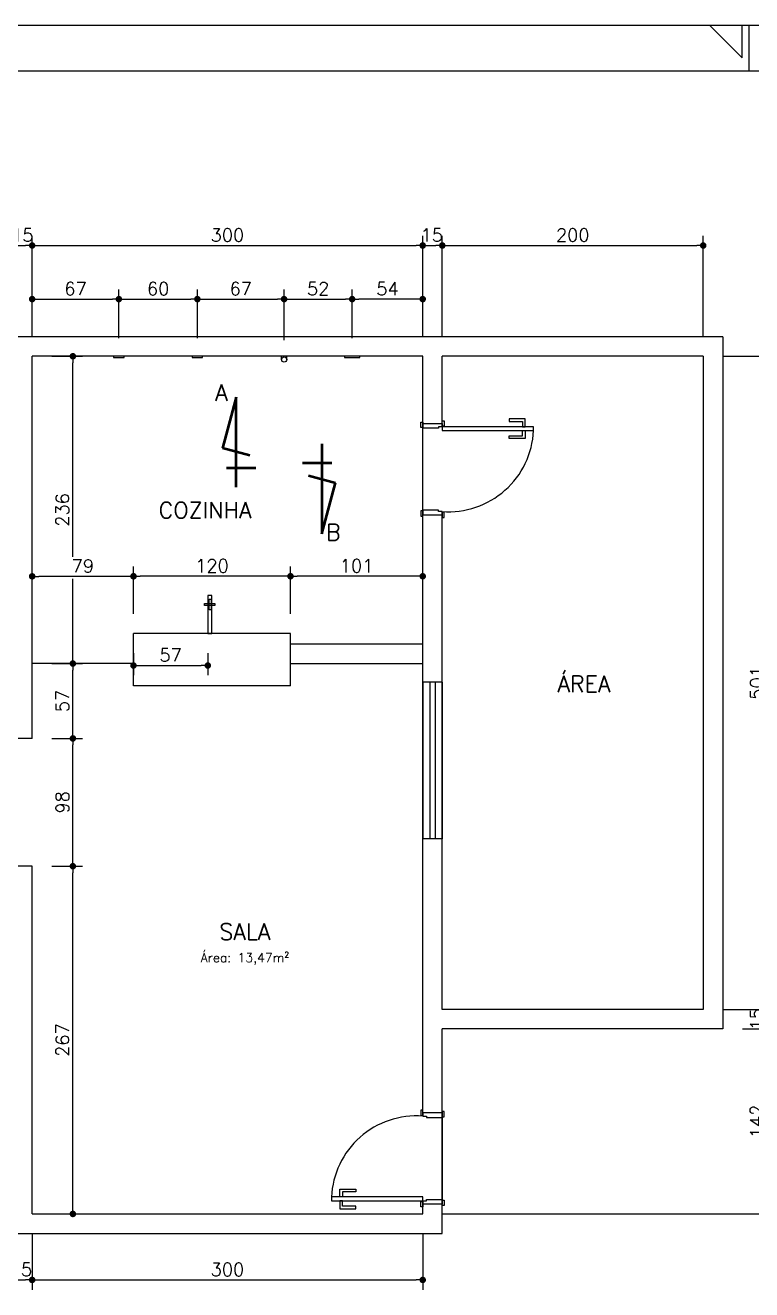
# Model space of a CAD drawing. Header units: millimetres. Extents: x -1019 to 2003, y 2166 to 3651.
# Drawn here: x 523 to 1080, y 2681 to 3651 of the extents above; entities that cross this region are included whole.
import ezdxf
from ezdxf.enums import TextEntityAlignment as Align

# ---------------------------------------------------------------- set-up
doc = ezdxf.new("R2010")
doc.units = ezdxf.units.MM
doc.header["$LTSCALE"] = 30
for name, color, linetype in [('60CL', 2, 'Continuous'), ('CONT2', 2, 'Continuous'), ('CONT6', 6, 'Continuous'), ('Pen-02', 2, 'Continuous'), ('Pen-06', 6, 'Continuous'), ('portas', 1, 'Continuous'), ('Simb', 30, 'Continuous'), ('Texto-04', 4, 'Continuous')]:
    doc.layers.add(name, color=color, linetype=linetype)
doc.layers.add('CONT5', color=5, linetype='Continuous', lineweight=50)
doc.styles.add('NR', font='romans.shx')
doc.dimstyles.new('ESC-50', dxfattribs={"dimtxt": 10, "dimasz": 5, "dimexe": 7.5, "dimexo": 15, "dimgap": 0.5, "dimtad": 0, "dimdec": 1, "dimzin": 9, "dimdsep": 46, "dimtxsty": 'NR', "dimblk1": 'DOT', "dimblk2": 'DOT', "dimsah": 1, "dimcen": 0.09, "dimclrd": 1, "dimclre": 2, "dimclrt": 2, "dimadec": 5, "dimazin": 0, "dimtfac": 1, "dimtdec": 1, "dimtmove": 0, "dimatfit": 3, "dimldrblk": 'DOT', "dimfxl": 7.5, "dimtvp": 0.8, "dimtolj": 1, "dimtzin": 9, "dimarcsym": 0})

# ---------------------------------------------------------------- blocks, each defined once
blk = doc.blocks.new('P70-P15')
at = {"color": 1}
blk.add_line((70, -15), (0, -15), dxfattribs=at)
at = {"color": 0}
for points in [[(2.5, 0), (5.5, 0), (5.5, 70), (2.5, 70)], [(2.5, 63.5), (-3.5, 63.5), (-3.5, 51.25), (-1.5, 51.25), (-1.5, 61.5), (2.5, 61.5)], [(5.5, 63.5), (11.5, 63.5), (11.5, 51.25), (9.5, 51.25), (9.5, 61.5), (5.5, 61.5)], [(-2, 1.5), (2, 1.5), (2, 0), (-2, 0)], [(2.5, 0), (2.5, -3), (3.5, -3), (3.5, -15), (0, -15), (0, 0)], [(72, 1.5), (68, 1.5), (68, 0), (72, 0)], [(67.5, 0), (67.5, -3), (66.5, -3), (66.5, -15), (70, -15), (70, 0)], [(3, -15), (3, -16.5), (-1, -16.5), (-1, -15)], [(67, -15), (67, -16.5), (71, -16.5), (71, -15)]]:
    blk.add_lwpolyline(points, close=True, dxfattribs=at)
blk.add_arc((2.41, 4.8), 65.27, 355.77978, 87.28376, dxfattribs=at)
blk = doc.blocks.new('A$C10AC585C')
at = {"layer": 'Pen-02'}
for p, q in [((15, 120), (0, 120)), ((0, 120), (0, 0)), ((5.5, 120), (5.5, 0)), ((9.5, 120), (9.5, 0)), ((15, 120), (15, 0)), ((15, 0), (0, 0))]:
    blk.add_line(p, q, dxfattribs=at)
blk = doc.blocks.new('DOT')
at = {"color": 0, "linetype": 'ByBlock'}
blk.add_line((-0.5, 0), (-1, 0), dxfattribs=at)
at = {"color": 0, "linetype": 'ByBlock', "const_width": 0.5}
blk.add_lwpolyline([(-0.25, 0, 1), (0.25, 0, 1)], format="xyb", close=True, dxfattribs=at)
blk = doc.blocks.new('*D64')
at = {"layer": 'Defpoints', "color": 0, "transparency": 16777216}
for p in [(513.04, 2739.48), (528.04, 2739.48), (528.04, 2688.88)]:
    blk.add_point(p, dxfattribs=at)
at = {"layer": 'Simb', "color": 2, "lineweight": -2, "transparency": 16777216}
for p, q in [((513.04, 2724.48), (513.04, 2681.38)), ((528.04, 2724.48), (528.04, 2681.38))]:
    blk.add_line(p, q, dxfattribs=at)
at = {"layer": 'Simb', "color": 1, "lineweight": -2, "transparency": 16777216}
blk.add_line((518.04, 2688.88), (523.04, 2688.88), dxfattribs=at)
at = {"layer": 'Simb', "color": 1, "lineweight": -2, "transparency": 16777216, "xscale": 5, "yscale": 5, "zscale": 5, "rotation": 180}
blk.add_blockref('DOT', (513.04, 2688.88), dxfattribs=at)
at = {"layer": 'Simb', "color": 1, "lineweight": -2, "transparency": 16777216, "xscale": 5, "yscale": 5, "zscale": 5}
blk.add_blockref('DOT', (528.04, 2688.88), dxfattribs=at)
at = {"layer": 'Simb', "color": 2, "transparency": 16777216, "insert": (519.47, 2696.88), "char_height": 10, "attachment_point": 5, "style": 'NR'}
blk.add_mtext('\\A1;15', dxfattribs=at)
blk = doc.blocks.new('_Dot')
at = {"color": 0, "linetype": 'ByBlock', "lineweight": -2}
blk.add_line((-0.5, 0), (-1, 0), dxfattribs=at)
at = {"color": 0, "linetype": 'ByBlock', "const_width": 0.5}
blk.add_lwpolyline([(-0.25, 0, 1), (0.25, 0, 1)], format="xyb", close=True, dxfattribs=at)
blk = doc.blocks.new('*D65')
at = {"layer": 'Defpoints', "color": 0, "transparency": 16777216}
for p in [(528.04, 2739.48), (827.54, 2739.48), (827.54, 2688.88)]:
    blk.add_point(p, dxfattribs=at)
at = {"layer": 'Simb', "color": 2, "lineweight": -2, "transparency": 16777216}
for p, q in [((528.04, 2724.48), (528.04, 2681.38)), ((827.54, 2724.48), (827.54, 2681.38))]:
    blk.add_line(p, q, dxfattribs=at)
at = {"layer": 'Simb', "color": 1, "lineweight": -2, "transparency": 16777216}
blk.add_line((533.04, 2688.88), (822.54, 2688.88), dxfattribs=at)
at = {"layer": 'Simb', "color": 1, "lineweight": -2, "transparency": 16777216, "xscale": 5, "yscale": 5, "zscale": 5, "rotation": 180}
blk.add_blockref('DOT', (528.04, 2688.88), dxfattribs=at)
at = {"layer": 'Simb', "color": 1, "lineweight": -2, "transparency": 16777216, "xscale": 5, "yscale": 5, "zscale": 5}
blk.add_blockref('DOT', (827.54, 2688.88), dxfattribs=at)
at = {"layer": 'Simb', "color": 2, "transparency": 16777216, "insert": (677.79, 2696.88), "char_height": 10, "attachment_point": 5, "style": 'NR'}
blk.add_mtext('\\A1;300', dxfattribs=at)
blk = doc.blocks.new('*D66')
at = {"layer": 'Defpoints', "color": 0, "transparency": 16777216}
for p in [(528.04, 3006.08), (559.26, 3006.08), (528.04, 2739.48)]:
    blk.add_point(p, dxfattribs=at)
at = {"layer": 'Simb', "color": 2, "lineweight": -2, "transparency": 16777216}
for p, q in [((543.04, 3006.08), (566.76, 3006.08)), ((543.04, 2739.48), (566.76, 2739.48))]:
    blk.add_line(p, q, dxfattribs=at)
at = {"layer": 'Simb', "color": 1, "lineweight": -2, "transparency": 16777216}
blk.add_line((559.26, 2744.48), (559.26, 3001.08), dxfattribs=at)
at = {"layer": 'Simb', "color": 1, "lineweight": -2, "transparency": 16777216, "xscale": 5, "yscale": 5, "zscale": 5}
for p, rotation in [((559.26, 3006.08), 90), ((559.26, 2739.48), 270)]:
    blk.add_blockref('DOT', p, dxfattribs=dict(at, rotation=rotation))
at = {"layer": 'Simb', "color": 2, "transparency": 16777216, "insert": (551.26, 2872.78), "char_height": 10, "attachment_point": 5, "rotation": 90, "style": 'NR'}
blk.add_mtext('\\A1;267', dxfattribs=at)
blk = doc.blocks.new('*D67')
at = {"layer": 'Defpoints', "color": 0, "transparency": 16777216}
for p in [(528.04, 3104.08), (559.26, 3104.08), (528.04, 3006.08)]:
    blk.add_point(p, dxfattribs=at)
at = {"layer": 'Simb', "color": 2, "lineweight": -2, "transparency": 16777216}
for p, q in [((543.04, 3104.08), (566.76, 3104.08)), ((543.04, 3006.08), (566.76, 3006.08))]:
    blk.add_line(p, q, dxfattribs=at)
at = {"layer": 'Simb', "color": 1, "lineweight": -2, "transparency": 16777216}
blk.add_line((559.26, 3011.08), (559.26, 3099.08), dxfattribs=at)
at = {"layer": 'Simb', "color": 1, "lineweight": -2, "transparency": 16777216, "xscale": 5, "yscale": 5, "zscale": 5}
for p, rotation in [((559.26, 3104.08), 90), ((559.26, 3006.08), 270)]:
    blk.add_blockref('DOT', p, dxfattribs=dict(at, rotation=rotation))
at = {"layer": 'Simb', "color": 2, "transparency": 16777216, "insert": (551.26, 3055.08), "char_height": 10, "attachment_point": 5, "rotation": 90, "style": 'NR'}
blk.add_mtext('\\A1;98', dxfattribs=at)
blk = doc.blocks.new('*D68')
at = {"layer": 'Defpoints', "color": 0, "transparency": 16777216}
for p in [(528.04, 3161.48), (559.26, 3161.48), (528.04, 3104.08)]:
    blk.add_point(p, dxfattribs=at)
at = {"layer": 'Simb', "color": 2, "lineweight": -2, "transparency": 16777216}
for p, q in [((543.04, 3161.48), (566.76, 3161.48)), ((543.04, 3104.08), (566.76, 3104.08))]:
    blk.add_line(p, q, dxfattribs=at)
at = {"layer": 'Simb', "color": 1, "lineweight": -2, "transparency": 16777216}
blk.add_line((559.26, 3109.08), (559.26, 3156.48), dxfattribs=at)
at = {"layer": 'Simb', "color": 1, "lineweight": -2, "transparency": 16777216, "xscale": 5, "yscale": 5, "zscale": 5}
for p, rotation in [((559.26, 3161.48), 90), ((559.26, 3104.08), 270)]:
    blk.add_blockref('DOT', p, dxfattribs=dict(at, rotation=rotation))
at = {"layer": 'Simb', "color": 2, "transparency": 16777216, "insert": (551.26, 3132.78), "char_height": 10, "attachment_point": 5, "rotation": 90, "style": 'NR'}
blk.add_mtext('\\A1;57', dxfattribs=at)
blk = doc.blocks.new('*D69')
at = {"layer": 'Defpoints', "color": 0, "transparency": 16777216}
for p in [(528.04, 3397.08), (559.26, 3397.08), (528.04, 3161.48)]:
    blk.add_point(p, dxfattribs=at)
at = {"layer": 'Simb', "color": 2, "lineweight": -2, "transparency": 16777216}
for p, q in [((543.04, 3397.08), (566.76, 3397.08)), ((543.04, 3161.48), (566.76, 3161.48))]:
    blk.add_line(p, q, dxfattribs=at)
at = {"layer": 'Simb', "color": 1, "lineweight": -2, "transparency": 16777216}
for p, q in [((559.26, 3243.23), (559.26, 3392.08)), ((559.26, 3166.48), (559.26, 3226.48))]:
    blk.add_line(p, q, dxfattribs=at)
at = {"layer": 'Simb', "color": 1, "lineweight": -2, "transparency": 16777216, "xscale": 5, "yscale": 5, "zscale": 5}
for p, rotation in [((559.26, 3397.08), 90), ((559.26, 3161.48), 270)]:
    blk.add_blockref('DOT', p, dxfattribs=dict(at, rotation=rotation))
at = {"layer": 'Simb', "color": 2, "transparency": 16777216, "insert": (551.26, 3279.28), "char_height": 10, "attachment_point": 5, "rotation": 90, "style": 'NR'}
blk.add_mtext('\\A1;236', dxfattribs=at)
blk = doc.blocks.new('*D71')
at = {"layer": 'Defpoints', "color": 0, "transparency": 16777216}
for p in [(528.04, 3482), (513.04, 3397.08), (528.04, 3397.08)]:
    blk.add_point(p, dxfattribs=at)
at = {"layer": 'Simb', "color": 2, "lineweight": -2, "transparency": 16777216}
for p, q in [((513.04, 3412.08), (513.04, 3489.5)), ((528.04, 3412.08), (528.04, 3489.5))]:
    blk.add_line(p, q, dxfattribs=at)
at = {"layer": 'Simb', "color": 1, "lineweight": -2, "transparency": 16777216}
blk.add_line((518.04, 3482), (523.04, 3482), dxfattribs=at)
at = {"layer": 'Simb', "color": 1, "lineweight": -2, "transparency": 16777216, "xscale": 5, "yscale": 5, "zscale": 5, "rotation": 180}
blk.add_blockref('DOT', (513.04, 3482), dxfattribs=at)
at = {"layer": 'Simb', "color": 1, "lineweight": -2, "transparency": 16777216, "xscale": 5, "yscale": 5, "zscale": 5}
blk.add_blockref('DOT', (528.04, 3482), dxfattribs=at)
at = {"layer": 'Simb', "color": 2, "transparency": 16777216, "insert": (520.54, 3490), "char_height": 10, "attachment_point": 5, "style": 'NR'}
blk.add_mtext('\\A1;15', dxfattribs=at)
blk = doc.blocks.new('*D72')
at = {"layer": 'Defpoints', "color": 0, "transparency": 16777216}
for p in [(827.54, 3482), (528.04, 3397.08), (827.54, 3397.08)]:
    blk.add_point(p, dxfattribs=at)
at = {"layer": 'Simb', "color": 2, "lineweight": -2, "transparency": 16777216}
for p, q in [((528.04, 3412.08), (528.04, 3489.5)), ((827.54, 3412.08), (827.54, 3489.5))]:
    blk.add_line(p, q, dxfattribs=at)
at = {"layer": 'Simb', "color": 1, "lineweight": -2, "transparency": 16777216}
blk.add_line((533.04, 3482), (822.54, 3482), dxfattribs=at)
at = {"layer": 'Simb', "color": 1, "lineweight": -2, "transparency": 16777216, "xscale": 5, "yscale": 5, "zscale": 5, "rotation": 180}
blk.add_blockref('DOT', (528.04, 3482), dxfattribs=at)
at = {"layer": 'Simb', "color": 1, "lineweight": -2, "transparency": 16777216, "xscale": 5, "yscale": 5, "zscale": 5}
blk.add_blockref('DOT', (827.54, 3482), dxfattribs=at)
at = {"layer": 'Simb', "color": 2, "transparency": 16777216, "insert": (677.79, 3490), "char_height": 10, "attachment_point": 5, "style": 'NR'}
blk.add_mtext('\\A1;300', dxfattribs=at)
blk = doc.blocks.new('*D73')
at = {"layer": 'Defpoints', "color": 0, "transparency": 16777216}
for p in [(842.54, 3482), (827.54, 3397.08), (842.54, 3397.08)]:
    blk.add_point(p, dxfattribs=at)
at = {"layer": 'Simb', "color": 2, "lineweight": -2, "transparency": 16777216}
for p, q in [((827.54, 3412.08), (827.54, 3489.5)), ((842.54, 3412.08), (842.54, 3489.5))]:
    blk.add_line(p, q, dxfattribs=at)
at = {"layer": 'Simb', "color": 1, "lineweight": -2, "transparency": 16777216}
blk.add_line((832.54, 3482), (837.54, 3482), dxfattribs=at)
at = {"layer": 'Simb', "color": 1, "lineweight": -2, "transparency": 16777216, "xscale": 5, "yscale": 5, "zscale": 5, "rotation": 180}
blk.add_blockref('DOT', (827.54, 3482), dxfattribs=at)
at = {"layer": 'Simb', "color": 1, "lineweight": -2, "transparency": 16777216, "xscale": 5, "yscale": 5, "zscale": 5}
blk.add_blockref('DOT', (842.54, 3482), dxfattribs=at)
at = {"layer": 'Simb', "color": 2, "transparency": 16777216, "insert": (834.5, 3490), "char_height": 10, "attachment_point": 5, "style": 'NR'}
blk.add_mtext('\\A1;15', dxfattribs=at)
blk = doc.blocks.new('*D74')
at = {"layer": 'Defpoints', "color": 0, "transparency": 16777216}
for p in [(1042.64, 3482), (842.54, 3397.08), (1042.64, 3397.08)]:
    blk.add_point(p, dxfattribs=at)
at = {"layer": 'Simb', "color": 2, "lineweight": -2, "transparency": 16777216}
for p, q in [((842.54, 3412.08), (842.54, 3489.5)), ((1042.64, 3412.08), (1042.64, 3489.5))]:
    blk.add_line(p, q, dxfattribs=at)
at = {"layer": 'Simb', "color": 1, "lineweight": -2, "transparency": 16777216}
blk.add_line((847.54, 3482), (1037.64, 3482), dxfattribs=at)
at = {"layer": 'Simb', "color": 1, "lineweight": -2, "transparency": 16777216, "xscale": 5, "yscale": 5, "zscale": 5, "rotation": 180}
blk.add_blockref('DOT', (842.54, 3482), dxfattribs=at)
at = {"layer": 'Simb', "color": 1, "lineweight": -2, "transparency": 16777216, "xscale": 5, "yscale": 5, "zscale": 5}
blk.add_blockref('DOT', (1042.64, 3482), dxfattribs=at)
at = {"layer": 'Simb', "color": 2, "transparency": 16777216, "insert": (942.59, 3490), "char_height": 10, "attachment_point": 5, "style": 'NR'}
blk.add_mtext('\\A1;200', dxfattribs=at)
blk = doc.blocks.new('*D75')
at = {"layer": 'Defpoints', "color": 0, "transparency": 16777216}
for p in [(1042.64, 3397.08), (1042.64, 2896.28), (1091.74, 2896.28)]:
    blk.add_point(p, dxfattribs=at)
at = {"layer": 'Simb', "color": 2, "lineweight": -2, "transparency": 16777216}
for p, q in [((1057.64, 3397.08), (1099.24, 3397.08)), ((1057.64, 2896.28), (1099.24, 2896.28))]:
    blk.add_line(p, q, dxfattribs=at)
at = {"layer": 'Simb', "color": 1, "lineweight": -2, "transparency": 16777216}
blk.add_line((1091.74, 3392.08), (1091.74, 2901.28), dxfattribs=at)
at = {"layer": 'Simb', "color": 1, "lineweight": -2, "transparency": 16777216, "xscale": 5, "yscale": 5, "zscale": 5}
for p, rotation in [((1091.74, 3397.08), 90), ((1091.74, 2896.28), 270)]:
    blk.add_blockref('DOT', p, dxfattribs=dict(at, rotation=rotation))
at = {"layer": 'Simb', "color": 2, "transparency": 16777216, "insert": (1083.74, 3146.68), "char_height": 10, "attachment_point": 5, "rotation": 90, "style": 'NR'}
blk.add_mtext('\\A1;501', dxfattribs=at)
blk = doc.blocks.new('*D76')
at = {"layer": 'Defpoints', "color": 0, "transparency": 16777216}
for p in [(1042.64, 2896.28), (1057.64, 2881.28), (1091.74, 2881.28)]:
    blk.add_point(p, dxfattribs=at)
at = {"layer": 'Simb', "color": 2, "lineweight": -2, "transparency": 16777216}
for p, q in [((1057.64, 2896.28), (1099.24, 2896.28)), ((1072.64, 2881.28), (1099.24, 2881.28))]:
    blk.add_line(p, q, dxfattribs=at)
at = {"layer": 'Simb', "color": 1, "lineweight": -2, "transparency": 16777216}
blk.add_line((1091.74, 2891.28), (1091.74, 2886.28), dxfattribs=at)
at = {"layer": 'Simb', "color": 1, "lineweight": -2, "transparency": 16777216, "xscale": 5, "yscale": 5, "zscale": 5}
for p, rotation in [((1091.74, 2896.28), 90), ((1091.74, 2881.28), 270)]:
    blk.add_blockref('DOT', p, dxfattribs=dict(at, rotation=rotation))
at = {"layer": 'Simb', "color": 2, "transparency": 16777216, "insert": (1083.74, 2888.78), "char_height": 10, "attachment_point": 5, "rotation": 90, "style": 'NR'}
blk.add_mtext('\\A1;15', dxfattribs=at)
blk = doc.blocks.new('*D77')
at = {"layer": 'Defpoints', "color": 0, "transparency": 16777216}
for p in [(1057.64, 2881.28), (827.54, 2739.48), (1091.74, 2739.48)]:
    blk.add_point(p, dxfattribs=at)
at = {"layer": 'Simb', "color": 2, "lineweight": -2, "transparency": 16777216}
for p, q in [((1072.64, 2881.28), (1099.24, 2881.28)), ((842.54, 2739.48), (1099.24, 2739.48))]:
    blk.add_line(p, q, dxfattribs=at)
at = {"layer": 'Simb', "color": 1, "lineweight": -2, "transparency": 16777216}
blk.add_line((1091.74, 2876.28), (1091.74, 2744.48), dxfattribs=at)
at = {"layer": 'Simb', "color": 1, "lineweight": -2, "transparency": 16777216, "xscale": 5, "yscale": 5, "zscale": 5}
for p, rotation in [((1091.74, 2881.28), 90), ((1091.74, 2739.48), 270)]:
    blk.add_blockref('DOT', p, dxfattribs=dict(at, rotation=rotation))
at = {"layer": 'Simb', "color": 2, "transparency": 16777216, "insert": (1083.74, 2810.38), "char_height": 10, "attachment_point": 5, "rotation": 90, "style": 'NR'}
blk.add_mtext('\\A1;142', dxfattribs=at)
blk = doc.blocks.new('*D78')
at = {"layer": 'Defpoints', "color": 0, "transparency": 16777216}
for p in [(726.14, 3228.41), (726.14, 3184.48), (827.54, 3176.48)]:
    blk.add_point(p, dxfattribs=at)
at = {"layer": 'Simb', "color": 2, "lineweight": -2, "transparency": 16777216}
for p, q in [((726.14, 3199.48), (726.14, 3235.91)), ((827.54, 3191.48), (827.54, 3235.91))]:
    blk.add_line(p, q, dxfattribs=at)
at = {"layer": 'Simb', "color": 1, "lineweight": -2, "transparency": 16777216}
blk.add_line((822.54, 3228.41), (731.14, 3228.41), dxfattribs=at)
at = {"layer": 'Simb', "color": 1, "lineweight": -2, "transparency": 16777216, "xscale": 5, "yscale": 5, "zscale": 5, "rotation": 180}
blk.add_blockref('DOT', (726.14, 3228.41), dxfattribs=at)
at = {"layer": 'Simb', "color": 1, "lineweight": -2, "transparency": 16777216, "xscale": 5, "yscale": 5, "zscale": 5}
blk.add_blockref('DOT', (827.54, 3228.41), dxfattribs=at)
at = {"layer": 'Simb', "color": 2, "transparency": 16777216, "insert": (776.84, 3236.41), "char_height": 10, "attachment_point": 5, "style": 'NR'}
blk.add_mtext('\\A1;101', dxfattribs=at)
blk = doc.blocks.new('*D79')
at = {"layer": 'Defpoints', "color": 0, "transparency": 16777216}
for p in [(605.74, 3228.41), (605.74, 3184.48), (726.14, 3184.48)]:
    blk.add_point(p, dxfattribs=at)
at = {"layer": 'Simb', "color": 2, "lineweight": -2, "transparency": 16777216}
for p, q in [((605.74, 3199.48), (605.74, 3235.91)), ((726.14, 3199.48), (726.14, 3235.91))]:
    blk.add_line(p, q, dxfattribs=at)
at = {"layer": 'Simb', "color": 1, "lineweight": -2, "transparency": 16777216}
blk.add_line((721.14, 3228.41), (610.74, 3228.41), dxfattribs=at)
at = {"layer": 'Simb', "color": 1, "lineweight": -2, "transparency": 16777216, "xscale": 5, "yscale": 5, "zscale": 5, "rotation": 180}
blk.add_blockref('DOT', (605.74, 3228.41), dxfattribs=at)
at = {"layer": 'Simb', "color": 1, "lineweight": -2, "transparency": 16777216, "xscale": 5, "yscale": 5, "zscale": 5}
blk.add_blockref('DOT', (726.14, 3228.41), dxfattribs=at)
at = {"layer": 'Simb', "color": 2, "transparency": 16777216, "insert": (665.94, 3236.41), "char_height": 10, "attachment_point": 5, "style": 'NR'}
blk.add_mtext('\\A1;120', dxfattribs=at)
blk = doc.blocks.new('*D80')
at = {"layer": 'Defpoints', "color": 0, "transparency": 16777216}
for p in [(654.74, 3440.9), (594.54, 3396.08), (654.74, 3396.08)]:
    blk.add_point(p, dxfattribs=at)
at = {"layer": 'Simb', "color": 2, "lineweight": -2, "transparency": 16777216}
for p, q in [((594.54, 3411.08), (594.54, 3448.4)), ((654.74, 3411.08), (654.74, 3448.4))]:
    blk.add_line(p, q, dxfattribs=at)
at = {"layer": 'Simb', "color": 1, "lineweight": -2, "transparency": 16777216}
blk.add_line((599.54, 3440.9), (649.74, 3440.9), dxfattribs=at)
at = {"layer": 'Simb', "color": 1, "lineweight": -2, "transparency": 16777216, "xscale": 5, "yscale": 5, "zscale": 5, "rotation": 180}
blk.add_blockref('DOT', (594.54, 3440.9), dxfattribs=at)
at = {"layer": 'Simb', "color": 1, "lineweight": -2, "transparency": 16777216, "xscale": 5, "yscale": 5, "zscale": 5}
blk.add_blockref('DOT', (654.74, 3440.9), dxfattribs=at)
at = {"layer": 'Simb', "color": 2, "transparency": 16777216, "insert": (624.64, 3448.9), "char_height": 10, "attachment_point": 5, "style": 'NR'}
blk.add_mtext('\\A1;60', dxfattribs=at)
blk = doc.blocks.new('*D81')
at = {"layer": 'Defpoints', "color": 0, "transparency": 16777216}
for p in [(721.24, 3440.9), (654.74, 3396.08), (721.24, 3394.54)]:
    blk.add_point(p, dxfattribs=at)
at = {"layer": 'Simb', "color": 2, "lineweight": -2, "transparency": 16777216}
for p, q in [((654.74, 3411.08), (654.74, 3448.4)), ((721.24, 3409.54), (721.24, 3448.4))]:
    blk.add_line(p, q, dxfattribs=at)
at = {"layer": 'Simb', "color": 1, "lineweight": -2, "transparency": 16777216}
blk.add_line((659.74, 3440.9), (716.24, 3440.9), dxfattribs=at)
at = {"layer": 'Simb', "color": 1, "lineweight": -2, "transparency": 16777216, "xscale": 5, "yscale": 5, "zscale": 5, "rotation": 180}
blk.add_blockref('DOT', (654.74, 3440.9), dxfattribs=at)
at = {"layer": 'Simb', "color": 1, "lineweight": -2, "transparency": 16777216, "xscale": 5, "yscale": 5, "zscale": 5}
blk.add_blockref('DOT', (721.24, 3440.9), dxfattribs=at)
at = {"layer": 'Simb', "color": 2, "transparency": 16777216, "insert": (687.99, 3448.9), "char_height": 10, "attachment_point": 5, "style": 'NR'}
blk.add_mtext('\\A1;67', dxfattribs=at)
blk = doc.blocks.new('*D82')
at = {"layer": 'Defpoints', "color": 0, "transparency": 16777216}
for p in [(773.44, 3440.9), (721.24, 3394.54), (773.44, 3396.08)]:
    blk.add_point(p, dxfattribs=at)
at = {"layer": 'Simb', "color": 2, "lineweight": -2, "transparency": 16777216}
for p, q in [((721.24, 3409.54), (721.24, 3448.4)), ((773.44, 3411.08), (773.44, 3448.4))]:
    blk.add_line(p, q, dxfattribs=at)
at = {"layer": 'Simb', "color": 1, "lineweight": -2, "transparency": 16777216}
blk.add_line((726.24, 3440.9), (768.44, 3440.9), dxfattribs=at)
at = {"layer": 'Simb', "color": 1, "lineweight": -2, "transparency": 16777216, "xscale": 5, "yscale": 5, "zscale": 5, "rotation": 180}
blk.add_blockref('DOT', (721.24, 3440.9), dxfattribs=at)
at = {"layer": 'Simb', "color": 1, "lineweight": -2, "transparency": 16777216, "xscale": 5, "yscale": 5, "zscale": 5}
blk.add_blockref('DOT', (773.44, 3440.9), dxfattribs=at)
at = {"layer": 'Simb', "color": 2, "transparency": 16777216, "insert": (747.34, 3448.9), "char_height": 10, "attachment_point": 5, "style": 'NR'}
blk.add_mtext('\\A1;52', dxfattribs=at)
blk = doc.blocks.new('*D56')
at = {"layer": 'Defpoints', "color": 0, "transparency": 16777216}
for p in [(594.54, 3440.9), (528.04, 3397.08), (594.54, 3396.08)]:
    blk.add_point(p, dxfattribs=at)
at = {"layer": 'Simb', "color": 2, "lineweight": -2, "transparency": 16777216}
for p, q in [((528.04, 3412.08), (528.04, 3448.4)), ((594.54, 3411.08), (594.54, 3448.4))]:
    blk.add_line(p, q, dxfattribs=at)
at = {"layer": 'Simb', "color": 1, "lineweight": -2, "transparency": 16777216}
blk.add_line((533.04, 3440.9), (589.54, 3440.9), dxfattribs=at)
at = {"layer": 'Simb', "color": 1, "lineweight": -2, "transparency": 16777216, "xscale": 5, "yscale": 5, "zscale": 5, "rotation": 180}
blk.add_blockref('DOT', (528.04, 3440.9), dxfattribs=at)
at = {"layer": 'Simb', "color": 1, "lineweight": -2, "transparency": 16777216, "xscale": 5, "yscale": 5, "zscale": 5}
blk.add_blockref('DOT', (594.54, 3440.9), dxfattribs=at)
at = {"layer": 'Simb', "color": 2, "transparency": 16777216, "insert": (561.29, 3448.9), "char_height": 10, "attachment_point": 5, "style": 'NR'}
blk.add_mtext('\\A1;67', dxfattribs=at)
blk = doc.blocks.new('*D83')
at = {"layer": 'Defpoints', "color": 0, "transparency": 16777216}
for p in [(773.44, 3440.9), (773.44, 3396.08), (827.54, 3397.08)]:
    blk.add_point(p, dxfattribs=at)
at = {"layer": 'Simb', "color": 2, "lineweight": -2, "transparency": 16777216}
for p, q in [((773.44, 3411.08), (773.44, 3448.4)), ((827.54, 3412.08), (827.54, 3448.4))]:
    blk.add_line(p, q, dxfattribs=at)
at = {"layer": 'Simb', "color": 1, "lineweight": -2, "transparency": 16777216}
blk.add_line((822.54, 3440.9), (778.44, 3440.9), dxfattribs=at)
at = {"layer": 'Simb', "color": 1, "lineweight": -2, "transparency": 16777216, "xscale": 5, "yscale": 5, "zscale": 5, "rotation": 180}
blk.add_blockref('DOT', (773.44, 3440.9), dxfattribs=at)
at = {"layer": 'Simb', "color": 1, "lineweight": -2, "transparency": 16777216, "xscale": 5, "yscale": 5, "zscale": 5}
blk.add_blockref('DOT', (827.54, 3440.9), dxfattribs=at)
at = {"layer": 'Simb', "color": 2, "transparency": 16777216, "insert": (800.49, 3448.9), "char_height": 10, "attachment_point": 5, "style": 'NR'}
blk.add_mtext('\\A1;54', dxfattribs=at)
blk = doc.blocks.new('Seta de Corte A1_A2_A3')
at = {"layer": 'CONT5'}
for p, q in [((-18, 0), (-5, 3.48)), ((-3.13, -3.48), (-5, 3.48)), ((5, 0), (-18, 0)), ((0, 2.5), (0, -5))]:
    blk.add_line(p, q, dxfattribs=at)
blk = doc.blocks.new('*D84')
at = {"layer": 'Defpoints', "color": 0, "transparency": 16777216}
for p in [(528.04, 3228.35), (528.04, 3188.98), (605.74, 3188.98)]:
    blk.add_point(p, dxfattribs=at)
at = {"layer": 'Simb', "color": 2, "lineweight": -2, "transparency": 16777216}
for p, q in [((528.04, 3203.98), (528.04, 3235.85)), ((605.74, 3203.98), (605.74, 3235.85))]:
    blk.add_line(p, q, dxfattribs=at)
at = {"layer": 'Simb', "color": 1, "lineweight": -2, "transparency": 16777216}
blk.add_line((600.74, 3228.35), (533.04, 3228.35), dxfattribs=at)
at = {"layer": 'Simb', "color": 1, "lineweight": -2, "transparency": 16777216, "xscale": 5, "yscale": 5, "zscale": 5, "rotation": 180}
blk.add_blockref('DOT', (528.04, 3228.35), dxfattribs=at)
at = {"layer": 'Simb', "color": 1, "lineweight": -2, "transparency": 16777216, "xscale": 5, "yscale": 5, "zscale": 5}
blk.add_blockref('DOT', (605.74, 3228.35), dxfattribs=at)
at = {"layer": 'Simb', "color": 2, "transparency": 16777216, "insert": (566.89, 3236.35), "char_height": 10, "attachment_point": 5, "style": 'NR'}
blk.add_mtext('\\A1;79', dxfattribs=at)
blk = doc.blocks.new('*D85')
at = {"layer": 'Defpoints', "color": 0, "transparency": 16777216}
for p in [(605.74, 3184.48), (662.74, 3184.48), (662.74, 3159.96)]:
    blk.add_point(p, dxfattribs=at)
at = {"layer": 'Simb', "color": 2, "lineweight": -2, "transparency": 16777216}
for p, q in [((605.74, 3169.48), (605.74, 3152.46)), ((662.74, 3169.48), (662.74, 3152.46))]:
    blk.add_line(p, q, dxfattribs=at)
at = {"layer": 'Simb', "color": 1, "lineweight": -2, "transparency": 16777216}
blk.add_line((610.74, 3159.96), (657.74, 3159.96), dxfattribs=at)
at = {"layer": 'Simb', "color": 1, "lineweight": -2, "transparency": 16777216, "xscale": 5, "yscale": 5, "zscale": 5, "rotation": 180}
blk.add_blockref('DOT', (605.74, 3159.96), dxfattribs=at)
at = {"layer": 'Simb', "color": 1, "lineweight": -2, "transparency": 16777216, "xscale": 5, "yscale": 5, "zscale": 5}
blk.add_blockref('DOT', (662.74, 3159.96), dxfattribs=at)
at = {"layer": 'Simb', "color": 2, "transparency": 16777216, "insert": (634.24, 3167.96), "char_height": 10, "attachment_point": 5, "style": 'NR'}
blk.add_mtext('\\A1;57', dxfattribs=at)

msp = doc.modelspace()

# ---------------------------------------------------------------- linework, layer by layer
at = {"layer": '60CL'}
for q in [(1047.5, 3650.85), (1072.5, 3650.85)]:
    msp.add_line((1072.5, 3625.85), q, dxfattribs=at)
at = {"layer": 'CONT2'}
for p, q in [((-97.5, 3650.85), (2002.5, 3650.85)), ((1077.5, 3650.85), (1077.5, 3615.85)), ((605.74, 3161.48), (528.04, 3161.48))]:
    msp.add_line(p, q, dxfattribs=at)
for points in [[(662.74, 3184.48), (665.82, 3184.48), (665.82, 3213.58), (662.74, 3213.58)], [(663.77, 3210.91), (665.25, 3210.91), (665.25, 3202.64), (663.77, 3202.64)], [(660.23, 3207.54), (668.24, 3207.54), (668.24, 3205.94), (660.23, 3205.94)]]:
    msp.add_lwpolyline(points, close=True, dxfattribs=at)
at = {"layer": 'CONT6'}
msp.add_line((27.5, 3615.85), (1967.5, 3615.85), dxfattribs=at)
at = {"layer": 'Pen-06'}
for p, q in [((1057.64, 3412.08), (182.14, 3412.08)), ((1057.64, 3412.08), (1057.64, 2881.28)), ((827.54, 3397.08), (528.04, 3397.08)), ((528.04, 3104.08), (528.04, 3397.08)), ((827.54, 2814.48), (827.54, 3397.08)), ((1042.64, 3397.08), (842.54, 3397.08)), ((842.54, 3343.08), (842.54, 3397.08)), ((1042.64, 3397.08), (1042.64, 2896.28)), ((842.54, 2896.28), (842.54, 3278.08)), ((726.14, 3176.48), (827.54, 3176.48)), ((726.14, 3161.48), (827.54, 3161.48)), ((528.04, 3104.08), (422.34, 3104.08)), ((528.04, 3006.08), (422.34, 3006.08)), ((528.04, 2739.48), (528.04, 3006.08)), ((1042.64, 2896.28), (842.54, 2896.28)), ((1057.64, 2881.28), (842.54, 2881.28)), ((842.54, 2724.48), (842.54, 2881.28)), ((827.54, 2739.48), (827.54, 2749.48)), ((528.04, 2739.48), (827.54, 2739.48)), ((182.14, 2724.48), (842.54, 2724.48))]:
    msp.add_line(p, q, dxfattribs=at)
at = {"layer": 'portas'}
msp.add_line((605.74, 3161.48), (528.04, 3161.48), dxfattribs=at)
at = {"layer": 'Simb'}
for p, q in [((719.24, 3394.54), (719.24, 3397.08)), ((723.24, 3394.54), (723.24, 3397.08)), ((605.74, 3144.48), (605.74, 3184.48)), ((726.14, 3184.48), (605.74, 3184.48)), ((726.14, 3144.48), (726.14, 3184.48)), ((726.14, 3144.48), (605.74, 3144.48))]:
    msp.add_line(p, q, dxfattribs=at)
for points in [[(590.54, 3397.08), (590.54, 3396.08), (598.54, 3396.08), (598.54, 3397.08)], [(650.74, 3397.08), (650.74, 3396.08), (658.74, 3396.08), (658.74, 3397.08)], [(767.44, 3397.08), (767.44, 3396.08), (779.44, 3396.08), (779.44, 3397.08)]]:
    msp.add_lwpolyline(points, close=True, dxfattribs=at)
msp.add_circle((721.24, 3394.54), 2, dxfattribs=at)

# ---------------------------------------------------------------- block references
at = {"layer": 'CONT2', "xscale": -3, "yscale": 3, "zscale": 3}
for p, rotation in [((684.51, 3311.61), 90), ((750.27, 3315.01), 270)]:
    msp.add_blockref('Seta de Corte A1_A2_A3', p, dxfattribs=dict(at, rotation=rotation))
at = {"layer": 'Pen-06'}
msp.add_blockref('A$C10AC585C', (827.54, 3027.18), dxfattribs=at)
at = {"layer": 'Simb'}
for p, rotation in [((842.54, 3345.58), 269.9999999999966), ((827.54, 2746.98), 89.99999999999997)]:
    msp.add_blockref('P70-P15', p, dxfattribs=dict(at, rotation=rotation))

# ---------------------------------------------------------------- texts
at = {"layer": 'Texto-04', "style": 'NR'}
for s, height, p in [('A', 12.5, (673.18, 3369.26)), ('COZINHA', 12.5, (660.71, 3279.09)), ('B', 12.5, (758.98, 3262.14)), ('ÁREA', 12.5, (951.25, 3147.95)), ('SALA', 12.5, (691.17, 2955.93)), ('Área: 13,47m²', 7, (691.17, 2936.12))]:
    msp.add_text(s, height=height, dxfattribs=at).set_placement(p, align=Align.MIDDLE)

# ---------------------------------------------------------------- dimensions: what is measured, and where the dimension line sits
at = {"layer": 'Simb'}
for base, p1, p2, picture, middle in [((528.04, 3482), (513.04, 3397.08), (528.04, 3397.08), '*D71', (520.54, 3482)), ((842.54, 3482), (827.54, 3397.08), (842.54, 3397.08), '*D73', (834.5, 3482))]:
    dim = msp.add_linear_dim(base=base, p1=p1, p2=p2, dimstyle='ESC-50', dxfattribs=at)
    dim.commit()
    dim.dimension.update_dxf_attribs({"geometry": picture, "text_midpoint": middle, "dimtype": 160})
for base, p1, p2, picture, middle in [((827.53903347, 3481.99677305), (528.03903347, 3397.08267656), (827.53903347, 3397.08267656), '*D72', (677.78903347, 3489.99677305)), ((1042.64, 3482), (842.54, 3397.08), (1042.64, 3397.08), '*D74', (942.59, 3490)), ((594.53903347, 3440.89835898), (528.03903347, 3397.08267656), (594.53903347, 3396.08267656), '*D56', (561.28903347, 3448.89835898)), ((654.74, 3440.9), (594.54, 3396.08), (654.74, 3396.08), '*D80', (624.64, 3448.9)), ((721.23903347, 3440.89835898), (654.73903347, 3396.08267656), (721.23903347, 3394.53810746), '*D81', (687.98903347, 3448.89835898)), ((773.44, 3440.9), (721.24, 3394.54), (773.44, 3396.08), '*D82', (747.34, 3448.9)), ((773.44, 3440.9), (827.54, 3397.08), (773.44, 3396.08), '*D83', (800.49, 3448.9)), ((605.74, 3228.41), (726.14, 3184.48), (605.74, 3184.48), '*D79', (665.94, 3236.41)), ((726.14, 3228.41), (827.54, 3176.48), (726.14, 3184.48), '*D78', (776.84, 3236.41)), ((662.74, 3159.96), (605.74, 3184.48), (662.74, 3184.48), '*D85', (634.24, 3167.96)), ((827.53903347, 2688.88307632), (528.03903347, 2739.48267656), (827.53903347, 2739.48267656), '*D65', (677.78903347, 2696.88307632))]:
    dim = msp.add_linear_dim(base=base, p1=p1, p2=p2, dimstyle='ESC-50', override={"dimdec": 0}, dxfattribs=at)
    dim.commit()
    dim.dimension.update_dxf_attribs({"geometry": picture, "text_midpoint": middle})
for base, p1, p2, picture, middle in [((559.26, 3397.08), (528.04, 3161.48), (528.04, 3397.08), '*D69', (551.26, 3279.28)), ((1091.74, 2896.28), (1042.64, 3397.08), (1042.64, 2896.28), '*D75', (1083.74, 3146.68)), ((559.26, 3161.48), (528.04, 3104.08), (528.04, 3161.48), '*D68', (551.26, 3132.78)), ((559.26, 3006.08), (528.04, 2739.48), (528.04, 3006.08), '*D66', (551.26, 2872.78)), ((1091.74, 2739.48), (1057.64, 2881.28), (827.54, 2739.48), '*D77', (1083.74, 2810.38))]:
    dim = msp.add_linear_dim(base=base, p1=p1, p2=p2, angle=90, dimstyle='ESC-50', override={"dimdec": 0}, dxfattribs=at)
    dim.commit()
    dim.dimension.update_dxf_attribs({"geometry": picture, "text_midpoint": middle})
dim = msp.add_linear_dim(base=(528.04, 3228.35), p1=(605.74, 3188.98), p2=(528.04, 3188.98), text='79', dimstyle='ESC-50', override={"dimdec": 0, "dimpost": ''}, dxfattribs=at)
dim.commit()
dim.dimension.update_dxf_attribs({"geometry": '*D84', "text_midpoint": (566.89, 3236.35)})
dim = msp.add_linear_dim(base=(559.26, 3104.08), p1=(528.04, 3006.08), p2=(528.04, 3104.08), angle=90, dimstyle='ESC-50', dxfattribs=at)
dim.commit()
dim.dimension.update_dxf_attribs({"geometry": '*D67', "text_midpoint": (551.26, 3055.08)})
dim = msp.add_linear_dim(base=(1091.74, 2881.28), p1=(1042.64, 2896.28), p2=(1057.64, 2881.28), angle=90, dimstyle='ESC-50', dxfattribs=at)
dim.commit()
dim.dimension.update_dxf_attribs({"geometry": '*D76', "text_midpoint": (1091.74, 2888.78), "dimtype": 160})
dim = msp.add_linear_dim(base=(528.04, 2688.88), p1=(513.04, 2739.48), p2=(528.04, 2739.48), dimstyle='ESC-50', override={"dimdec": 0}, dxfattribs=at)
dim.commit()
dim.dimension.update_dxf_attribs({"geometry": '*D64', "text_midpoint": (519.47, 2688.88), "dimtype": 160})

doc.saveas('drawing.dxf')
